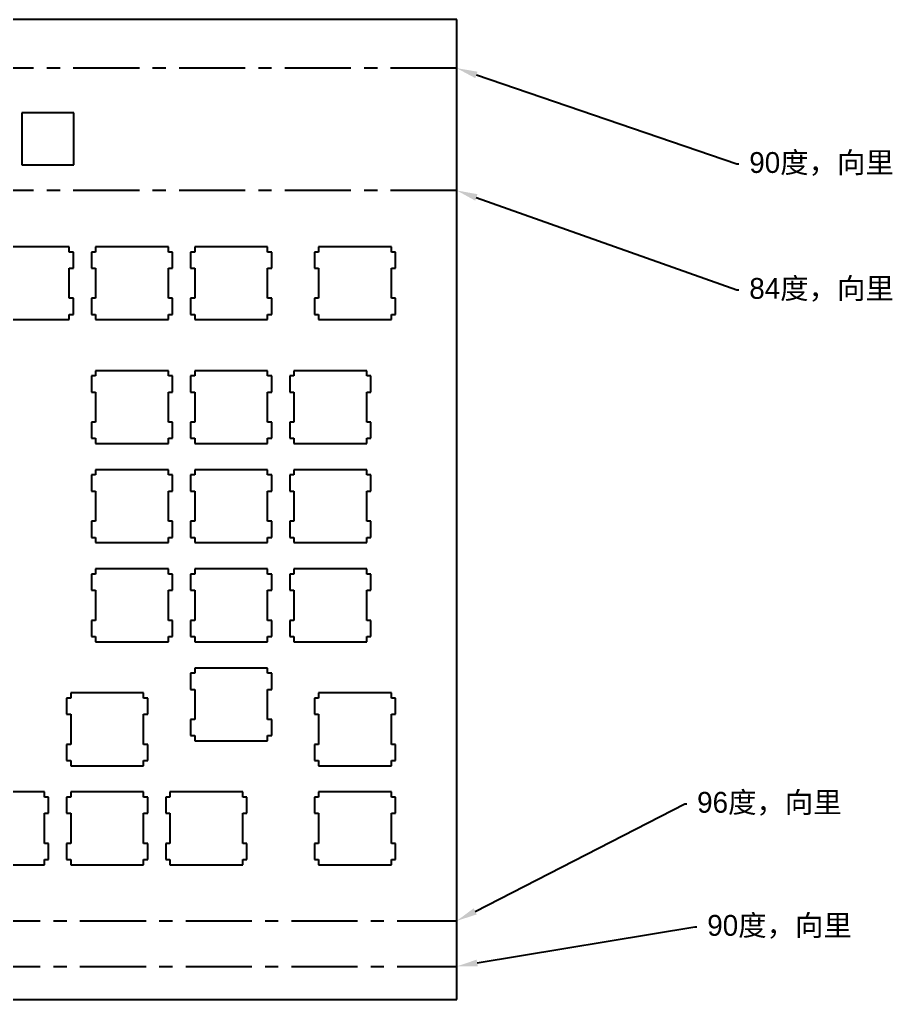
# Model space of a CAD drawing. Header units: millimetres. Extents: x 0 to 461, y 0 to 188.
# Drawn here: x 293.2 to 461.3, y 0 to 188.3 of the extents above; entities that cross this region are included whole.
import ezdxf
from ezdxf import colors
from ezdxf.entities.mleader import LeaderData, LeaderLine
from ezdxf.math import Vec2, Vec3

# ---------------------------------------------------------------- set-up
doc = ezdxf.new("R2010")
doc.units = ezdxf.units.MM
doc.linetypes.add('CENTERX2', pattern=[20.32, 12.7, -2.54, 2.54, -2.54])

msp = doc.modelspace()

# ---------------------------------------------------------------- linework, layer by layer
at = {"color": 7, "linetype": 'Continuous', "lineweight": 25}
for p, q in [((377.22, 188.34), (0.03, 188.34)), ((377.22, 0.02), (377.22, 188.34)), ((293.65, 170.45), (293.65, 160.45)), ((303.65, 170.45), (293.65, 170.45)), ((303.65, 160.45), (303.65, 170.45)), ((293.65, 160.45), (303.65, 160.45)), ((302.78, 144.67), (288.78, 144.67)), ((302.78, 143.67), (302.78, 144.67)), ((303.58, 143.67), (302.78, 143.67)), ((303.58, 140.57), (303.58, 143.67)), ((307.83, 143.67), (307.03, 143.67)), ((307.03, 143.67), (307.03, 140.57)), ((321.83, 144.67), (307.83, 144.67)), ((307.83, 144.67), (307.83, 143.67)), ((321.83, 143.67), (321.83, 144.67)), ((322.63, 143.67), (321.83, 143.67)), ((322.63, 140.57), (322.63, 143.67)), ((326.88, 143.67), (326.08, 143.67)), ((326.08, 143.67), (326.08, 140.57)), ((340.88, 144.67), (326.88, 144.67)), ((326.88, 144.67), (326.88, 143.67)), ((340.88, 143.67), (340.88, 144.67)), ((341.68, 143.67), (340.88, 143.67)), ((341.68, 140.57), (341.68, 143.67)), ((350.69, 143.67), (349.89, 143.67)), ((349.89, 143.67), (349.89, 140.57)), ((364.69, 144.67), (350.69, 144.67)), ((350.69, 144.67), (350.69, 143.67)), ((364.69, 143.67), (364.69, 144.67)), ((365.49, 143.67), (364.69, 143.67)), ((365.49, 140.57), (365.49, 143.67)), ((302.78, 134.77), (302.78, 140.57)), ((302.78, 140.57), (303.58, 140.57)), ((307.03, 140.57), (307.83, 140.57)), ((307.83, 140.57), (307.83, 134.77)), ((321.83, 134.77), (321.83, 140.57)), ((321.83, 140.57), (322.63, 140.57)), ((326.08, 140.57), (326.88, 140.57)), ((326.88, 140.57), (326.88, 134.77)), ((340.88, 134.77), (340.88, 140.57)), ((340.88, 140.57), (341.68, 140.57)), ((349.89, 140.57), (350.69, 140.57)), ((350.69, 140.57), (350.69, 134.77)), ((364.69, 134.77), (364.69, 140.57)), ((364.69, 140.57), (365.49, 140.57)), ((303.58, 134.77), (302.78, 134.77)), ((303.58, 131.67), (303.58, 134.77)), ((307.83, 134.77), (307.03, 134.77)), ((307.03, 134.77), (307.03, 131.67)), ((322.63, 134.77), (321.83, 134.77)), ((322.63, 131.67), (322.63, 134.77)), ((326.88, 134.77), (326.08, 134.77)), ((326.08, 134.77), (326.08, 131.67)), ((341.68, 134.77), (340.88, 134.77)), ((341.68, 131.67), (341.68, 134.77)), ((350.69, 134.77), (349.89, 134.77)), ((349.89, 134.77), (349.89, 131.67)), ((365.49, 134.77), (364.69, 134.77)), ((365.49, 131.67), (365.49, 134.77)), ((288.78, 130.67), (302.78, 130.67)), ((302.78, 130.67), (302.78, 131.67)), ((302.78, 131.67), (303.58, 131.67)), ((307.03, 131.67), (307.83, 131.67)), ((307.83, 131.67), (307.83, 130.67)), ((307.83, 130.67), (321.83, 130.67)), ((321.83, 130.67), (321.83, 131.67)), ((321.83, 131.67), (322.63, 131.67)), ((326.08, 131.67), (326.88, 131.67)), ((326.88, 131.67), (326.88, 130.67)), ((326.88, 130.67), (340.88, 130.67)), ((340.88, 130.67), (340.88, 131.67)), ((340.88, 131.67), (341.68, 131.67)), ((349.89, 131.67), (350.69, 131.67)), ((350.69, 131.67), (350.69, 130.67)), ((350.69, 130.67), (364.69, 130.67)), ((364.69, 130.67), (364.69, 131.67)), ((364.69, 131.67), (365.49, 131.67)), ((321.83, 120.86), (307.83, 120.86)), ((307.83, 120.86), (307.83, 119.86)), ((321.83, 119.86), (321.83, 120.86)), ((340.88, 120.86), (326.88, 120.86)), ((326.88, 120.86), (326.88, 119.86)), ((340.88, 119.86), (340.88, 120.86)), ((359.93, 120.86), (345.93, 120.86)), ((345.93, 120.86), (345.93, 119.86)), ((359.93, 119.86), (359.93, 120.86)), ((307.83, 119.86), (307.03, 119.86)), ((307.03, 119.86), (307.03, 116.76)), ((322.63, 119.86), (321.83, 119.86)), ((322.63, 116.76), (322.63, 119.86)), ((326.88, 119.86), (326.08, 119.86)), ((326.08, 119.86), (326.08, 116.76)), ((341.68, 119.86), (340.88, 119.86)), ((341.68, 116.76), (341.68, 119.86)), ((345.93, 119.86), (345.13, 119.86)), ((345.13, 119.86), (345.13, 116.76)), ((360.73, 119.86), (359.93, 119.86)), ((360.73, 116.76), (360.73, 119.86)), ((307.03, 116.76), (307.83, 116.76)), ((307.83, 116.76), (307.83, 110.96)), ((321.83, 110.96), (321.83, 116.76)), ((321.83, 116.76), (322.63, 116.76)), ((326.08, 116.76), (326.88, 116.76)), ((326.88, 116.76), (326.88, 110.96)), ((340.88, 110.96), (340.88, 116.76)), ((340.88, 116.76), (341.68, 116.76)), ((345.13, 116.76), (345.93, 116.76)), ((345.93, 116.76), (345.93, 110.96)), ((359.93, 110.96), (359.93, 116.76)), ((359.93, 116.76), (360.73, 116.76)), ((307.83, 110.96), (307.03, 110.96)), ((307.03, 110.96), (307.03, 107.86)), ((322.63, 110.96), (321.83, 110.96)), ((322.63, 107.86), (322.63, 110.96)), ((326.88, 110.96), (326.08, 110.96)), ((326.08, 110.96), (326.08, 107.86)), ((341.68, 110.96), (340.88, 110.96)), ((341.68, 107.86), (341.68, 110.96)), ((345.93, 110.96), (345.13, 110.96)), ((345.13, 110.96), (345.13, 107.86)), ((360.73, 110.96), (359.93, 110.96)), ((360.73, 107.86), (360.73, 110.96)), ((307.03, 107.86), (307.83, 107.86)), ((307.83, 107.86), (307.83, 106.86)), ((321.83, 106.86), (321.83, 107.86)), ((321.83, 107.86), (322.63, 107.86)), ((326.08, 107.86), (326.88, 107.86)), ((326.88, 107.86), (326.88, 106.86)), ((340.88, 106.86), (340.88, 107.86)), ((340.88, 107.86), (341.68, 107.86)), ((345.13, 107.86), (345.93, 107.86)), ((345.93, 107.86), (345.93, 106.86)), ((359.93, 106.86), (359.93, 107.86)), ((359.93, 107.86), (360.73, 107.86)), ((307.83, 106.86), (321.83, 106.86)), ((326.88, 106.86), (340.88, 106.86)), ((345.93, 106.86), (359.93, 106.86)), ((321.83, 101.81), (307.83, 101.81)), ((307.83, 101.81), (307.83, 100.81)), ((321.83, 100.81), (321.83, 101.81)), ((340.88, 101.81), (326.88, 101.81)), ((326.88, 101.81), (326.88, 100.81)), ((340.88, 100.81), (340.88, 101.81)), ((359.93, 101.81), (345.93, 101.81)), ((345.93, 101.81), (345.93, 100.81)), ((359.93, 100.81), (359.93, 101.81)), ((307.83, 100.81), (307.03, 100.81)), ((307.03, 100.81), (307.03, 97.71)), ((322.63, 100.81), (321.83, 100.81)), ((322.63, 97.71), (322.63, 100.81)), ((326.88, 100.81), (326.08, 100.81)), ((326.08, 100.81), (326.08, 97.71)), ((341.68, 100.81), (340.88, 100.81)), ((341.68, 97.71), (341.68, 100.81)), ((345.93, 100.81), (345.13, 100.81)), ((345.13, 100.81), (345.13, 97.71)), ((360.73, 100.81), (359.93, 100.81)), ((360.73, 97.71), (360.73, 100.81)), ((307.03, 97.71), (307.83, 97.71)), ((307.83, 97.71), (307.83, 91.91)), ((321.83, 91.91), (321.83, 97.71)), ((321.83, 97.71), (322.63, 97.71)), ((326.08, 97.71), (326.88, 97.71)), ((326.88, 97.71), (326.88, 91.91)), ((340.88, 91.91), (340.88, 97.71)), ((340.88, 97.71), (341.68, 97.71)), ((345.13, 97.71), (345.93, 97.71)), ((345.93, 97.71), (345.93, 91.91)), ((359.93, 91.91), (359.93, 97.71)), ((359.93, 97.71), (360.73, 97.71)), ((307.83, 91.91), (307.03, 91.91)), ((307.03, 91.91), (307.03, 88.81)), ((322.63, 91.91), (321.83, 91.91)), ((322.63, 88.81), (322.63, 91.91)), ((326.88, 91.91), (326.08, 91.91)), ((326.08, 91.91), (326.08, 88.81)), ((341.68, 91.91), (340.88, 91.91)), ((341.68, 88.81), (341.68, 91.91)), ((345.93, 91.91), (345.13, 91.91)), ((345.13, 91.91), (345.13, 88.81)), ((360.73, 91.91), (359.93, 91.91)), ((360.73, 88.81), (360.73, 91.91)), ((307.03, 88.81), (307.83, 88.81)), ((307.83, 88.81), (307.83, 87.81)), ((321.83, 87.81), (321.83, 88.81)), ((321.83, 88.81), (322.63, 88.81)), ((326.08, 88.81), (326.88, 88.81)), ((326.88, 88.81), (326.88, 87.81)), ((340.88, 87.81), (340.88, 88.81)), ((340.88, 88.81), (341.68, 88.81)), ((345.13, 88.81), (345.93, 88.81)), ((345.93, 88.81), (345.93, 87.81)), ((359.93, 87.81), (359.93, 88.81)), ((359.93, 88.81), (360.73, 88.81)), ((307.83, 87.81), (321.83, 87.81)), ((326.88, 87.81), (340.88, 87.81)), ((345.93, 87.81), (359.93, 87.81)), ((307.83, 81.76), (307.03, 81.76)), ((307.03, 81.76), (307.03, 78.66)), ((321.83, 82.76), (307.83, 82.76)), ((307.83, 82.76), (307.83, 81.76)), ((321.83, 81.76), (321.83, 82.76)), ((322.63, 81.76), (321.83, 81.76)), ((322.63, 78.66), (322.63, 81.76)), ((326.88, 81.76), (326.08, 81.76)), ((326.08, 81.76), (326.08, 78.66)), ((340.88, 82.76), (326.88, 82.76)), ((326.88, 82.76), (326.88, 81.76)), ((340.88, 81.76), (340.88, 82.76)), ((341.68, 81.76), (340.88, 81.76)), ((341.68, 78.66), (341.68, 81.76)), ((345.93, 81.76), (345.13, 81.76)), ((345.13, 81.76), (345.13, 78.66)), ((359.93, 82.76), (345.93, 82.76)), ((345.93, 82.76), (345.93, 81.76)), ((359.93, 81.76), (359.93, 82.76)), ((360.73, 81.76), (359.93, 81.76)), ((360.73, 78.66), (360.73, 81.76)), ((307.03, 78.66), (307.83, 78.66)), ((307.83, 78.66), (307.83, 72.86)), ((321.83, 72.86), (321.83, 78.66)), ((321.83, 78.66), (322.63, 78.66)), ((326.08, 78.66), (326.88, 78.66)), ((326.88, 78.66), (326.88, 72.86)), ((340.88, 72.86), (340.88, 78.66)), ((340.88, 78.66), (341.68, 78.66)), ((345.13, 78.66), (345.93, 78.66)), ((345.93, 78.66), (345.93, 72.86)), ((359.93, 72.86), (359.93, 78.66)), ((359.93, 78.66), (360.73, 78.66)), ((307.83, 72.86), (307.03, 72.86)), ((307.03, 72.86), (307.03, 69.76)), ((322.63, 72.86), (321.83, 72.86)), ((322.63, 69.76), (322.63, 72.86)), ((326.88, 72.86), (326.08, 72.86)), ((326.08, 72.86), (326.08, 69.76)), ((341.68, 72.86), (340.88, 72.86)), ((341.68, 69.76), (341.68, 72.86)), ((345.93, 72.86), (345.13, 72.86)), ((345.13, 72.86), (345.13, 69.76)), ((360.73, 72.86), (359.93, 72.86)), ((360.73, 69.76), (360.73, 72.86)), ((307.03, 69.76), (307.83, 69.76)), ((307.83, 69.76), (307.83, 68.76)), ((321.83, 68.76), (321.83, 69.76)), ((321.83, 69.76), (322.63, 69.76)), ((326.08, 69.76), (326.88, 69.76)), ((326.88, 69.76), (326.88, 68.76)), ((340.88, 68.76), (340.88, 69.76)), ((340.88, 69.76), (341.68, 69.76)), ((345.13, 69.76), (345.93, 69.76)), ((345.93, 69.76), (345.93, 68.76)), ((359.93, 68.76), (359.93, 69.76)), ((359.93, 69.76), (360.73, 69.76)), ((307.83, 68.76), (321.83, 68.76)), ((326.88, 68.76), (340.88, 68.76)), ((345.93, 68.76), (359.93, 68.76)), ((326.88, 62.71), (326.07, 62.71)), ((326.07, 62.71), (326.07, 59.61)), ((340.88, 63.71), (326.88, 63.71)), ((326.88, 63.71), (326.88, 62.71)), ((340.88, 62.71), (340.88, 63.71)), ((341.68, 62.71), (340.88, 62.71)), ((341.68, 59.61), (341.68, 62.71)), ((317.06, 58.94), (303.06, 58.94)), ((303.06, 58.94), (303.06, 57.94)), ((317.06, 57.94), (317.06, 58.94)), ((326.07, 59.61), (326.88, 59.61)), ((326.88, 59.61), (326.88, 53.81)), ((340.88, 53.81), (340.88, 59.61)), ((340.88, 59.61), (341.68, 59.61)), ((364.69, 58.94), (350.69, 58.94)), ((350.69, 58.94), (350.69, 57.94)), ((364.69, 57.94), (364.69, 58.94)), ((303.06, 57.94), (302.26, 57.94)), ((302.26, 57.94), (302.26, 54.85)), ((317.86, 57.94), (317.06, 57.94)), ((317.86, 54.85), (317.86, 57.94)), ((350.69, 57.94), (349.89, 57.94)), ((349.89, 57.94), (349.89, 54.85)), ((365.49, 57.94), (364.69, 57.94)), ((365.49, 54.85), (365.49, 57.94)), ((302.26, 54.85), (303.06, 54.85)), ((303.06, 54.85), (303.06, 49.04)), ((317.06, 49.04), (317.06, 54.85)), ((317.06, 54.85), (317.86, 54.85)), ((349.89, 54.85), (350.69, 54.85)), ((350.69, 54.85), (350.69, 49.04)), ((364.69, 49.04), (364.69, 54.85)), ((364.69, 54.85), (365.49, 54.85)), ((326.88, 53.81), (326.07, 53.81)), ((326.07, 53.81), (326.07, 50.71)), ((341.68, 53.81), (340.88, 53.81)), ((341.68, 50.71), (341.68, 53.81)), ((303.06, 49.04), (302.26, 49.04)), ((302.26, 49.04), (302.26, 45.94)), ((317.86, 49.04), (317.06, 49.04)), ((317.86, 45.94), (317.86, 49.04)), ((326.07, 50.71), (326.88, 50.71)), ((326.88, 50.71), (326.88, 49.71)), ((326.88, 49.71), (340.88, 49.71)), ((340.88, 49.71), (340.88, 50.71)), ((340.88, 50.71), (341.68, 50.71)), ((350.69, 49.04), (349.89, 49.04)), ((349.89, 49.04), (349.89, 45.94)), ((365.49, 49.04), (364.69, 49.04)), ((365.49, 45.94), (365.49, 49.04)), ((302.26, 45.94), (303.06, 45.94)), ((303.06, 45.94), (303.06, 44.94)), ((317.06, 44.94), (317.06, 45.94)), ((317.06, 45.94), (317.86, 45.94)), ((349.89, 45.94), (350.69, 45.94)), ((350.69, 45.94), (350.69, 44.94)), ((364.69, 44.94), (364.69, 45.94)), ((364.69, 45.94), (365.49, 45.94)), ((303.06, 44.94), (317.06, 44.94)), ((350.69, 44.94), (364.69, 44.94)), ((298.01, 39.89), (284.01, 39.89)), ((298.01, 38.89), (298.01, 39.89)), ((317.06, 39.89), (303.06, 39.89)), ((303.06, 39.89), (303.06, 38.89)), ((317.06, 38.89), (317.06, 39.89)), ((336.11, 39.89), (322.11, 39.89)), ((322.11, 39.89), (322.11, 38.89)), ((336.11, 38.89), (336.11, 39.89)), ((364.69, 39.89), (350.69, 39.89)), ((350.69, 39.89), (350.69, 38.89)), ((364.69, 38.89), (364.69, 39.89)), ((298.81, 38.89), (298.01, 38.89)), ((298.81, 35.8), (298.81, 38.89)), ((303.06, 38.89), (302.26, 38.89)), ((302.26, 38.89), (302.26, 35.8)), ((317.86, 38.89), (317.06, 38.89)), ((317.86, 35.8), (317.86, 38.89)), ((322.11, 38.89), (321.31, 38.89)), ((321.31, 38.89), (321.31, 35.8)), ((336.91, 38.89), (336.11, 38.89)), ((336.91, 35.8), (336.91, 38.89)), ((350.69, 38.89), (349.89, 38.89)), ((349.89, 38.89), (349.89, 35.8)), ((365.49, 38.89), (364.69, 38.89)), ((365.49, 35.8), (365.49, 38.89)), ((298.01, 29.99), (298.01, 35.8)), ((298.01, 35.8), (298.81, 35.8)), ((302.26, 35.8), (303.06, 35.8)), ((303.06, 35.8), (303.06, 29.99)), ((317.06, 29.99), (317.06, 35.8)), ((317.06, 35.8), (317.86, 35.8)), ((321.31, 35.8), (322.11, 35.8)), ((322.11, 35.8), (322.11, 29.99)), ((336.11, 29.99), (336.11, 35.8)), ((336.11, 35.8), (336.91, 35.8)), ((349.89, 35.8), (350.69, 35.8)), ((350.69, 35.8), (350.69, 29.99)), ((364.69, 29.99), (364.69, 35.8)), ((364.69, 35.8), (365.49, 35.8)), ((298.81, 29.99), (298.01, 29.99)), ((298.81, 26.89), (298.81, 29.99)), ((303.06, 29.99), (302.26, 29.99)), ((302.26, 29.99), (302.26, 26.89)), ((317.86, 29.99), (317.06, 29.99)), ((317.86, 26.89), (317.86, 29.99)), ((322.11, 29.99), (321.31, 29.99)), ((321.31, 29.99), (321.31, 26.89)), ((336.91, 29.99), (336.11, 29.99)), ((336.91, 26.89), (336.91, 29.99)), ((350.69, 29.99), (349.89, 29.99)), ((349.89, 29.99), (349.89, 26.89)), ((365.49, 29.99), (364.69, 29.99)), ((365.49, 26.89), (365.49, 29.99)), ((298.01, 25.89), (298.01, 26.89)), ((298.01, 26.89), (298.81, 26.89)), ((302.26, 26.89), (303.06, 26.89)), ((303.06, 26.89), (303.06, 25.89)), ((317.06, 25.89), (317.06, 26.89)), ((317.06, 26.89), (317.86, 26.89)), ((321.31, 26.89), (322.11, 26.89)), ((322.11, 26.89), (322.11, 25.89)), ((336.11, 25.89), (336.11, 26.89)), ((336.11, 26.89), (336.91, 26.89)), ((349.89, 26.89), (350.69, 26.89)), ((350.69, 26.89), (350.69, 25.89)), ((364.69, 25.89), (364.69, 26.89)), ((364.69, 26.89), (365.49, 26.89)), ((284.01, 25.89), (298.01, 25.89)), ((303.06, 25.89), (317.06, 25.89)), ((322.11, 25.89), (336.11, 25.89)), ((350.69, 25.89), (364.69, 25.89)), ((132.86, 0.02), (377.22, 0.02))]:
    msp.add_line(p, q, dxfattribs=at)
at = {"color": 7, "linetype": 'CENTERX2'}
for p, q in [((377.22, 179), (0.03, 179)), ((377.22, 155.5), (0.03, 155.5)), ((0.03, 15.11), (377.22, 15.11)), ((0.03, 6.36), (377.22, 6.36))]:
    msp.add_line(p, q, dxfattribs=at)

# ---------------------------------------------------------------- leaders
ml = msp.add_multileader_mtext('Standard')
ml.set_content('90{\\fSimSun|b0|i0|c134|p2;度，向里}', color=256)
ml.set_leader_properties()
ml.build(insert=Vec2(0, 0))
ml.multileader.update_dxf_attribs({"text_right_attachment_type": 6, "dogleg_length": 0.36})
ctx = ml.context
ctx.base_point, ctx.plane_origin = Vec3(431.43, 160.59), Vec3(377.22, 179)
ctx.right_attachment = 6
notes = []
notes.append((ctx, [(0, (1, 1, 0), (431.07, 160.59), (1, 0), 0.36, [(0, [(377.22, 179)], 0, [])])]))
ctx.mtext.insert, ctx.mtext.flow_direction = Vec3(433.43, 162.87), 5
ml = msp.add_multileader_mtext('Standard')
ml.set_content('84{\\fSimSun|b0|i0|c134|p2;度，向里}', color=256)
ml.set_leader_properties()
ml.build(insert=Vec2(0, 0))
ml.multileader.update_dxf_attribs({"text_right_attachment_type": 6, "dogleg_length": 0.36})
ctx = ml.context
ctx.base_point, ctx.plane_origin = Vec3(431.43, 136.39), Vec3(377.22, 155.5)
ctx.right_attachment = 6
notes.append((ctx, [(0, (1, 1, 0), (431.07, 136.39), (1, 0), 0.36, [(0, [(377.22, 155.5)], 0, [])])]))
ctx.mtext.insert, ctx.mtext.flow_direction = Vec3(433.43, 138.67), 5
ml = msp.add_multileader_mtext('Standard')
ml.set_content('96{\\fSimSun|b0|i0|c134|p2;度，向里}', color=256)
ml.set_leader_properties()
ml.build(insert=Vec2(0, 0))
ml.multileader.update_dxf_attribs({"text_right_attachment_type": 6, "dogleg_length": 0.36})
ctx = ml.context
ctx.base_point, ctx.plane_origin = Vec3(421.41, 37.62), Vec3(377.22, 15.11)
ctx.right_attachment = 6
notes.append((ctx, [(0, (1, 1, 0), (421.05, 37.62), (1, 0), 0.36, [(0, [(377.22, 15.11)], 0, [])])]))
ctx.mtext.insert, ctx.mtext.flow_direction = Vec3(423.41, 39.9), 5
ml = msp.add_multileader_mtext('Standard')
ml.set_content('90{\\fSimSun|b0|i0|c134|p2;度，向里}', color=256)
ml.set_leader_properties()
ml.build(insert=Vec2(0, 0))
ml.multileader.update_dxf_attribs({"text_right_attachment_type": 6, "dogleg_length": 0.36})
ctx = ml.context
ctx.base_point, ctx.plane_origin = Vec3(423.36, 13.97), Vec3(377.22, 6.36)
ctx.right_attachment = 6
notes.append((ctx, [(0, (1, 1, 0), (423, 13.97), (1, 0), 0.36, [(0, [(377.22, 6.36)], 0, [])])]))
ctx.mtext.insert, ctx.mtext.flow_direction = Vec3(425.36, 16.25), 5
for ctx, leaders in notes:
    for number, flags, end, landing, length, lines in leaders:
        leader = LeaderData()
        leader.index, (leader.has_last_leader_line, leader.has_dogleg_vector, leader.attachment_direction) = number, flags
        leader.last_leader_point, leader.dogleg_vector, leader.dogleg_length = Vec3(end), Vec3(landing), length
        for number, points, colour, breaks in lines:
            line = LeaderLine()
            line.index, line.vertices, line.color, line.breaks = number, Vec3.list(points), colors.encode_raw_color(colour), breaks
            leader.lines.append(line)
        ctx.leaders.append(leader)

doc.saveas('drawing.dxf')
